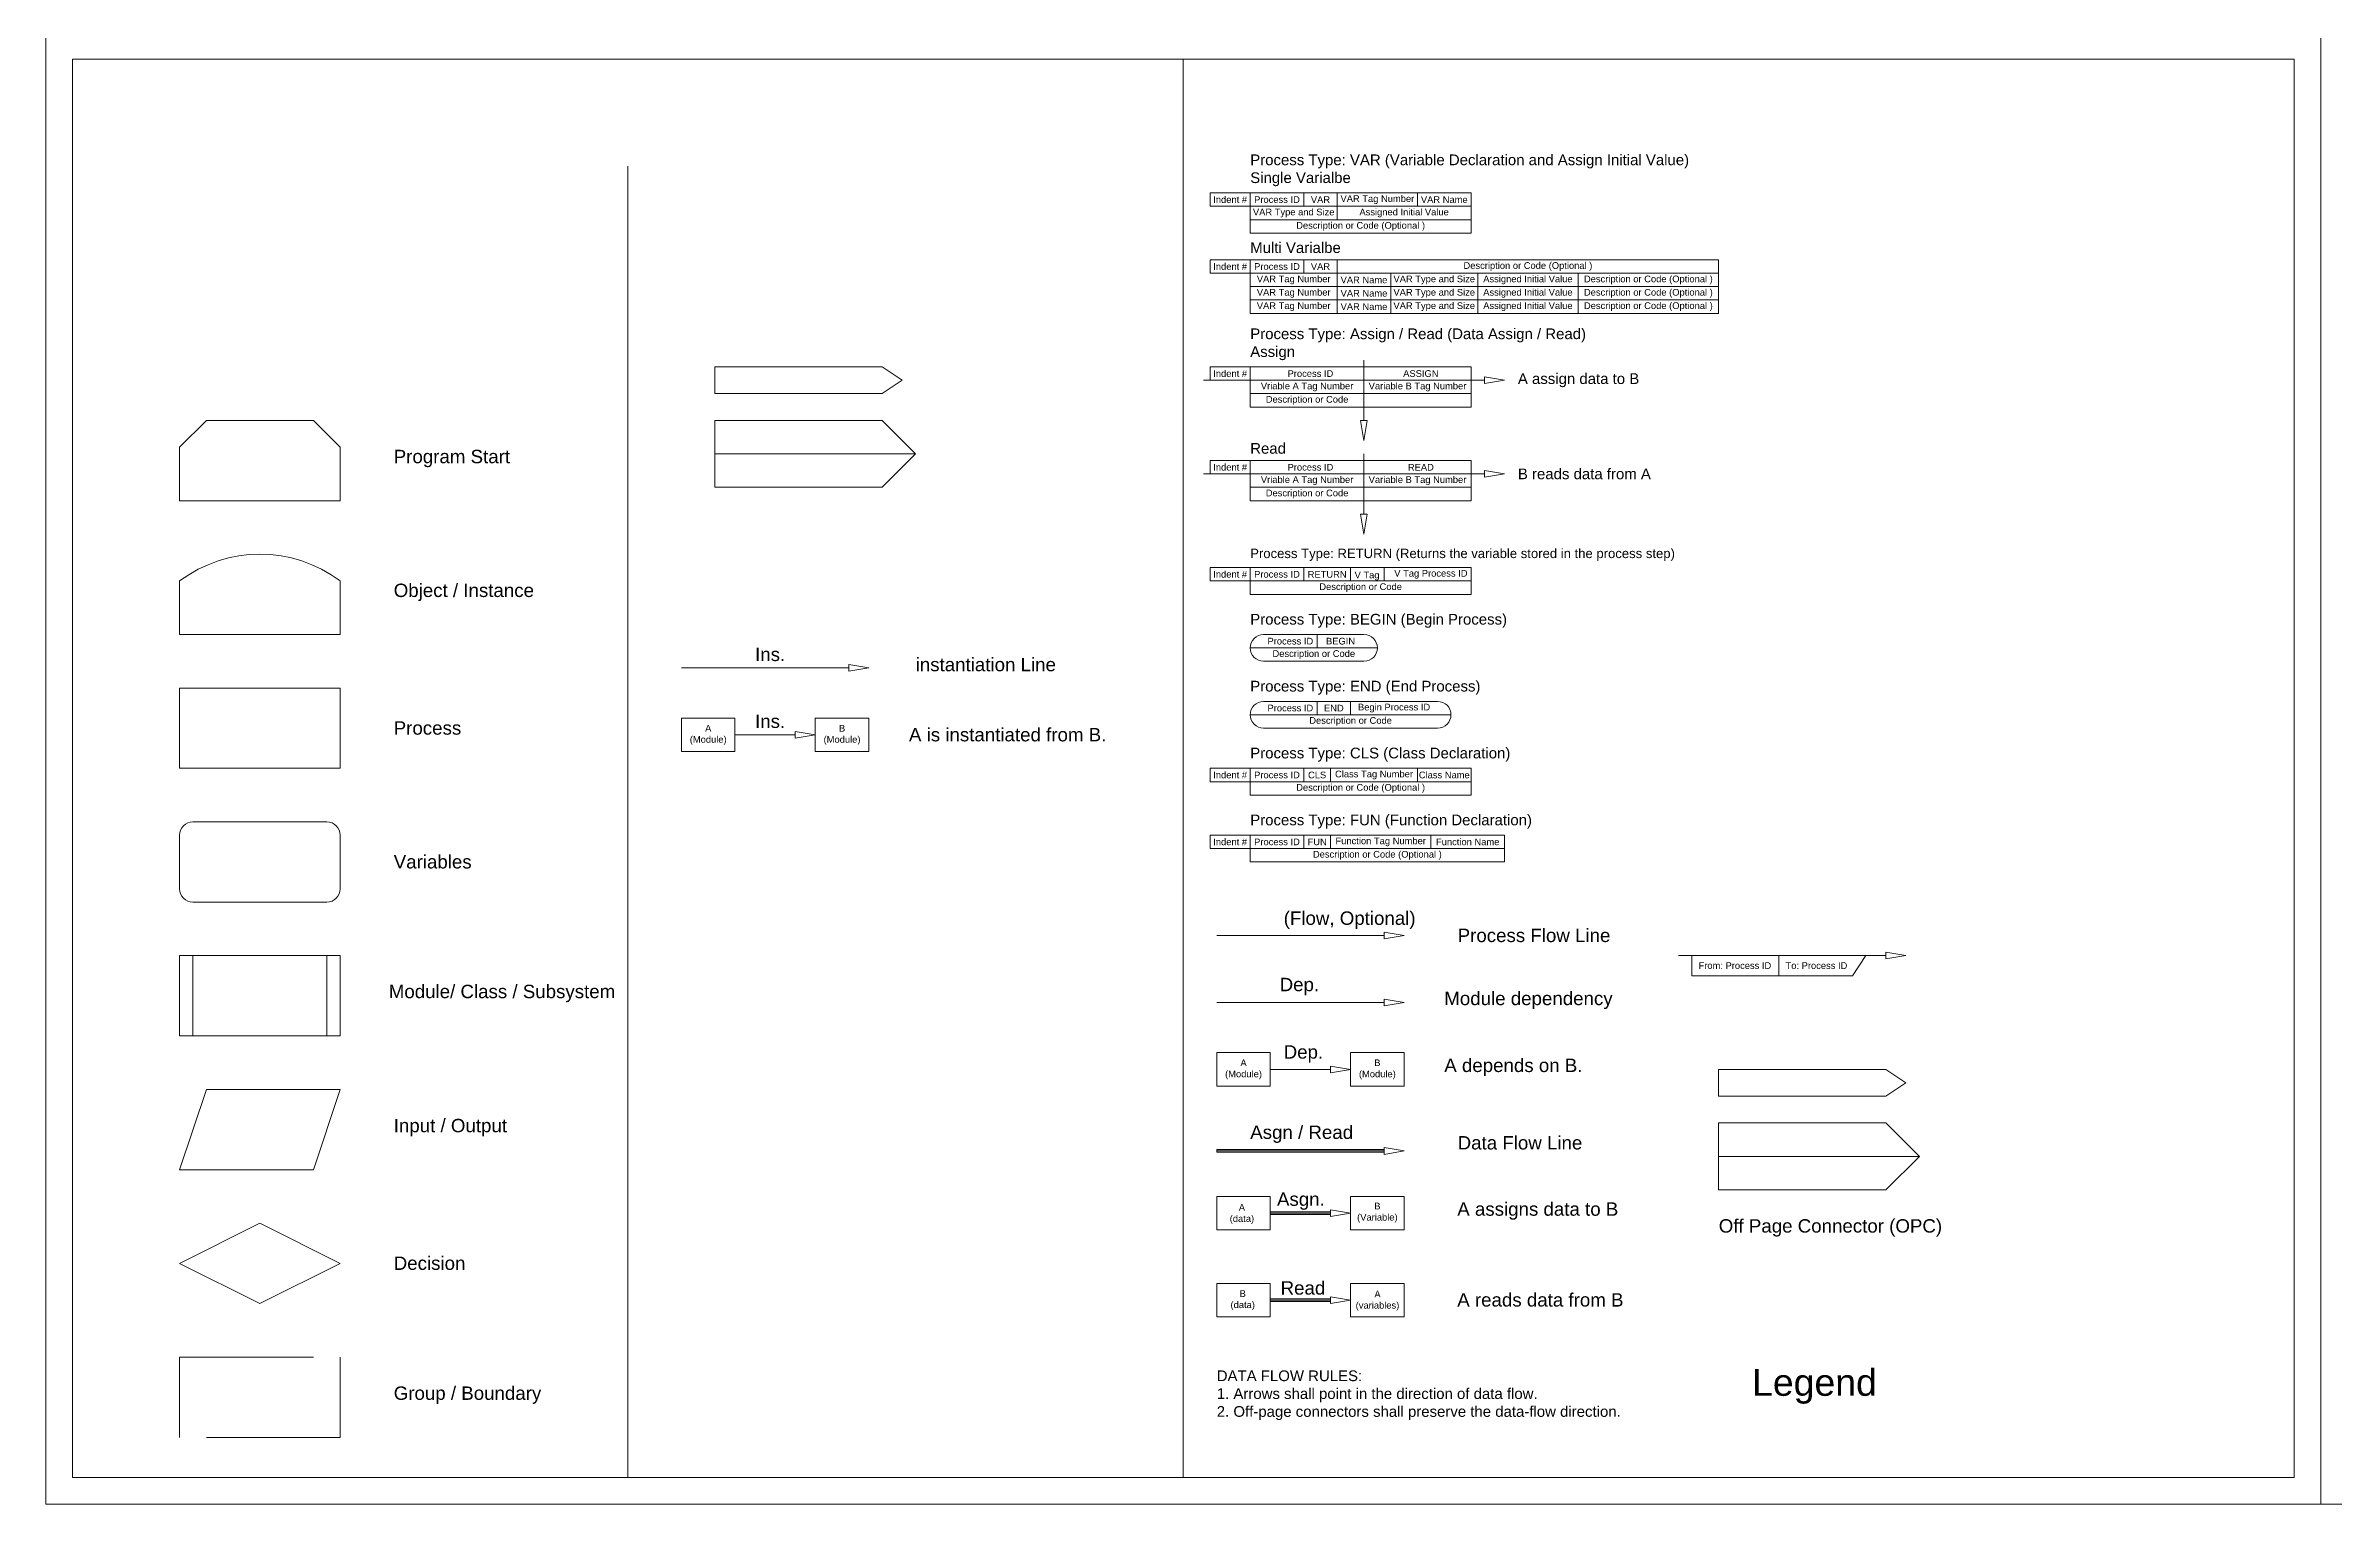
# Model space of a CAD drawing. Header units: inches. Extents: x 0 to 85, y 0 to 55.
# Drawn here: x 0 to 17.1, y 0 to 10.9 of the extents above; entities that cross this region are included whole.
import ezdxf

# ---------------------------------------------------------------- set-up
doc = ezdxf.new("R2010")
doc.units = ezdxf.units.IN
doc.header["$LTSCALE"] = 0.1
doc.header["$MEASUREMENT"] = 0
doc.linetypes.add('ACAD_ISO03W100', pattern=[30, 12, -18])
doc.linetypes.add('HIDDENX2', pattern=[0.75, 0.5, -0.25])
doc.layers.get('0').update_dxf_attribs({"lineweight": 5, "true_color": 0xffffff})
doc.styles.add('textstyle0', font='')
doc.styles.add('textstyle100', font='')
doc.styles.add('textstyle101', font='')
doc.styles.add('textstyle105', font='')
doc.styles.add('textstyle106', font='')
doc.styles.add('textstyle108', font='')
doc.styles.add('textstyle110', font='')
doc.styles.add('textstyle113', font='')
doc.styles.add('textstyle117', font='')
doc.styles.add('textstyle119', font='')
doc.styles.add('textstyle12', font='')
doc.styles.add('textstyle120', font='')
doc.styles.add('textstyle122', font='')
doc.styles.add('textstyle125', font='')
doc.styles.add('textstyle126', font='')
doc.styles.add('textstyle128', font='')
doc.styles.add('textstyle129', font='')
doc.styles.add('textstyle13', font='')
doc.styles.add('textstyle130', font='')
doc.styles.add('textstyle132', font='')
doc.styles.add('textstyle135', font='')
doc.styles.add('textstyle136', font='')
doc.styles.add('textstyle139', font='')
doc.styles.add('textstyle141', font='')
doc.styles.add('textstyle142', font='')
doc.styles.add('textstyle144', font='')
doc.styles.add('textstyle148', font='')
doc.styles.add('textstyle149', font='')
doc.styles.add('textstyle151', font='')
doc.styles.add('textstyle152', font='')
doc.styles.add('textstyle154', font='')
doc.styles.add('textstyle157', font='')
doc.styles.add('textstyle159', font='')
doc.styles.add('textstyle161', font='')
doc.styles.add('textstyle162', font='')
doc.styles.add('textstyle163', font='')
doc.styles.add('textstyle167', font='')
doc.styles.add('textstyle17', font='')
doc.styles.add('textstyle170', font='')
doc.styles.add('textstyle180', font='')
doc.styles.add('textstyle181', font='')
doc.styles.add('textstyle183', font='')
doc.styles.add('textstyle186', font='')
doc.styles.add('textstyle189', font='')
doc.styles.add('textstyle19', font='')
doc.styles.add('textstyle191', font='')
doc.styles.add('textstyle196', font='')
doc.styles.add('textstyle2', font='')
doc.styles.add('textstyle200', font='')
doc.styles.add('textstyle206', font='')
doc.styles.add('textstyle207', font='')
doc.styles.add('textstyle21', font='')
doc.styles.add('textstyle210', font='')
doc.styles.add('textstyle211', font='')
doc.styles.add('textstyle213', font='')
doc.styles.add('textstyle214', font='')
doc.styles.add('textstyle215', font='')
doc.styles.add('textstyle217', font='')
doc.styles.add('textstyle218', font='')
doc.styles.add('textstyle220', font='')
doc.styles.add('textstyle221', font='')
doc.styles.add('textstyle222', font='')
doc.styles.add('textstyle225', font='')
doc.styles.add('textstyle226', font='')
doc.styles.add('textstyle228', font='')
doc.styles.add('textstyle23', font='')
doc.styles.add('textstyle230', font='')
doc.styles.add('textstyle231', font='')
doc.styles.add('textstyle233', font='')
doc.styles.add('textstyle234', font='')
doc.styles.add('textstyle236', font='')
doc.styles.add('textstyle238', font='')
doc.styles.add('textstyle24', font='')
doc.styles.add('textstyle240', font='')
doc.styles.add('textstyle242', font='')
doc.styles.add('textstyle245', font='')
doc.styles.add('textstyle249', font='')
doc.styles.add('textstyle25', font='')
doc.styles.add('textstyle28', font='')
doc.styles.add('textstyle3', font='')
doc.styles.add('textstyle32', font='')
doc.styles.add('textstyle33', font='')
doc.styles.add('textstyle35', font='')
doc.styles.add('textstyle36', font='')
doc.styles.add('textstyle4', font='')
doc.styles.add('textstyle42', font='')
doc.styles.add('textstyle43', font='')
doc.styles.add('textstyle45', font='')
doc.styles.add('textstyle48', font='')
doc.styles.add('textstyle5', font='')
doc.styles.add('textstyle50', font='')
doc.styles.add('textstyle54', font='')
doc.styles.add('textstyle56', font='')
doc.styles.add('textstyle64', font='')
doc.styles.add('textstyle65', font='')
doc.styles.add('textstyle69', font='')
doc.styles.add('textstyle70', font='')
doc.styles.add('textstyle73', font='')
doc.styles.add('textstyle75', font='')
doc.styles.add('textstyle76', font='')
doc.styles.add('textstyle77', font='')
doc.styles.add('textstyle80', font='')
doc.styles.add('textstyle81', font='')
doc.styles.add('textstyle82', font='')
doc.styles.add('textstyle84', font='')
doc.styles.add('textstyle85', font='')
doc.styles.add('textstyle87', font='')
doc.styles.add('textstyle89', font='')
doc.styles.add('textstyle91', font='')
doc.styles.add('textstyle93', font='')
doc.styles.add('textstyle96', font='')
doc.styles.add('textstyle98', font='')
doc.styles.get('textstyle0').set_extended_font_data('Arial')
doc.styles.get('textstyle100').set_extended_font_data('Arial')
doc.styles.get('textstyle101').set_extended_font_data('Arial')
doc.styles.get('textstyle105').set_extended_font_data('Arial')
doc.styles.get('textstyle106').set_extended_font_data('Arial')
doc.styles.get('textstyle108').set_extended_font_data('Arial')
doc.styles.get('textstyle110').set_extended_font_data('Arial')
doc.styles.get('textstyle113').set_extended_font_data('Arial')
doc.styles.get('textstyle117').set_extended_font_data('Arial')
doc.styles.get('textstyle119').set_extended_font_data('Arial')
doc.styles.get('textstyle12').set_extended_font_data('Arial')
doc.styles.get('textstyle120').set_extended_font_data('Arial')
doc.styles.get('textstyle122').set_extended_font_data('Arial')
doc.styles.get('textstyle125').set_extended_font_data('Arial')
doc.styles.get('textstyle126').set_extended_font_data('Arial')
doc.styles.get('textstyle128').set_extended_font_data('Arial')
doc.styles.get('textstyle129').set_extended_font_data('Arial')
doc.styles.get('textstyle13').set_extended_font_data('Arial')
doc.styles.get('textstyle130').set_extended_font_data('Arial')
doc.styles.get('textstyle132').set_extended_font_data('Arial')
doc.styles.get('textstyle135').set_extended_font_data('Arial')
doc.styles.get('textstyle136').set_extended_font_data('Arial')
doc.styles.get('textstyle139').set_extended_font_data('Arial')
doc.styles.get('textstyle141').set_extended_font_data('Arial')
doc.styles.get('textstyle142').set_extended_font_data('Arial')
doc.styles.get('textstyle144').set_extended_font_data('Arial')
doc.styles.get('textstyle148').set_extended_font_data('Arial')
doc.styles.get('textstyle149').set_extended_font_data('Arial')
doc.styles.get('textstyle151').set_extended_font_data('Arial')
doc.styles.get('textstyle152').set_extended_font_data('Arial')
doc.styles.get('textstyle154').set_extended_font_data('Arial')
doc.styles.get('textstyle157').set_extended_font_data('Arial')
doc.styles.get('textstyle159').set_extended_font_data('Arial')
doc.styles.get('textstyle161').set_extended_font_data('Arial')
doc.styles.get('textstyle162').set_extended_font_data('Arial')
doc.styles.get('textstyle163').set_extended_font_data('Arial')
doc.styles.get('textstyle167').set_extended_font_data('Arial')
doc.styles.get('textstyle17').set_extended_font_data('Arial')
doc.styles.get('textstyle170').set_extended_font_data('Arial')
doc.styles.get('textstyle180').set_extended_font_data('Arial')
doc.styles.get('textstyle181').set_extended_font_data('Arial')
doc.styles.get('textstyle183').set_extended_font_data('Arial')
doc.styles.get('textstyle186').set_extended_font_data('Arial')
doc.styles.get('textstyle189').set_extended_font_data('Arial')
doc.styles.get('textstyle19').set_extended_font_data('Arial')
doc.styles.get('textstyle191').set_extended_font_data('Arial')
doc.styles.get('textstyle196').set_extended_font_data('Arial')
doc.styles.get('textstyle2').set_extended_font_data('Arial')
doc.styles.get('textstyle200').set_extended_font_data('Arial')
doc.styles.get('textstyle206').set_extended_font_data('Arial')
doc.styles.get('textstyle207').set_extended_font_data('Arial')
doc.styles.get('textstyle21').set_extended_font_data('Arial')
doc.styles.get('textstyle210').set_extended_font_data('Arial')
doc.styles.get('textstyle211').set_extended_font_data('Arial')
doc.styles.get('textstyle213').set_extended_font_data('Arial')
doc.styles.get('textstyle214').set_extended_font_data('Arial')
doc.styles.get('textstyle215').set_extended_font_data('Arial')
doc.styles.get('textstyle217').set_extended_font_data('Arial')
doc.styles.get('textstyle218').set_extended_font_data('Arial')
doc.styles.get('textstyle220').set_extended_font_data('Arial')
doc.styles.get('textstyle221').set_extended_font_data('Arial')
doc.styles.get('textstyle222').set_extended_font_data('Arial')
doc.styles.get('textstyle225').set_extended_font_data('Arial')
doc.styles.get('textstyle226').set_extended_font_data('Arial')
doc.styles.get('textstyle228').set_extended_font_data('Arial')
doc.styles.get('textstyle23').set_extended_font_data('Arial')
doc.styles.get('textstyle230').set_extended_font_data('Arial')
doc.styles.get('textstyle231').set_extended_font_data('Arial')
doc.styles.get('textstyle233').set_extended_font_data('Arial')
doc.styles.get('textstyle234').set_extended_font_data('Arial')
doc.styles.get('textstyle236').set_extended_font_data('Arial')
doc.styles.get('textstyle238').set_extended_font_data('Arial')
doc.styles.get('textstyle24').set_extended_font_data('Arial')
doc.styles.get('textstyle240').set_extended_font_data('Arial')
doc.styles.get('textstyle242').set_extended_font_data('Arial')
doc.styles.get('textstyle245').set_extended_font_data('Arial')
doc.styles.get('textstyle249').set_extended_font_data('Arial')
doc.styles.get('textstyle25').set_extended_font_data('Arial')
doc.styles.get('textstyle28').set_extended_font_data('Arial')
doc.styles.get('textstyle3').set_extended_font_data('Arial')
doc.styles.get('textstyle32').set_extended_font_data('Arial')
doc.styles.get('textstyle33').set_extended_font_data('Arial')
doc.styles.get('textstyle35').set_extended_font_data('Arial')
doc.styles.get('textstyle36').set_extended_font_data('Arial')
doc.styles.get('textstyle4').set_extended_font_data('Arial')
doc.styles.get('textstyle42').set_extended_font_data('Arial')
doc.styles.get('textstyle43').set_extended_font_data('Arial')
doc.styles.get('textstyle45').set_extended_font_data('Arial')
doc.styles.get('textstyle48').set_extended_font_data('Arial')
doc.styles.get('textstyle5').set_extended_font_data('Arial')
doc.styles.get('textstyle50').set_extended_font_data('Arial')
doc.styles.get('textstyle54').set_extended_font_data('Arial')
doc.styles.get('textstyle56').set_extended_font_data('Arial')
doc.styles.get('textstyle64').set_extended_font_data('Arial')
doc.styles.get('textstyle65').set_extended_font_data('Arial')
doc.styles.get('textstyle69').set_extended_font_data('Arial')
doc.styles.get('textstyle70').set_extended_font_data('Arial')
doc.styles.get('textstyle73').set_extended_font_data('Arial')
doc.styles.get('textstyle75').set_extended_font_data('Arial')
doc.styles.get('textstyle76').set_extended_font_data('Arial')
doc.styles.get('textstyle77').set_extended_font_data('Arial')
doc.styles.get('textstyle80').set_extended_font_data('Arial')
doc.styles.get('textstyle81').set_extended_font_data('Arial')
doc.styles.get('textstyle82').set_extended_font_data('Arial')
doc.styles.get('textstyle84').set_extended_font_data('Arial')
doc.styles.get('textstyle85').set_extended_font_data('Arial')
doc.styles.get('textstyle87').set_extended_font_data('Arial')
doc.styles.get('textstyle89').set_extended_font_data('Arial')
doc.styles.get('textstyle91').set_extended_font_data('Arial')
doc.styles.get('textstyle93').set_extended_font_data('Arial')
doc.styles.get('textstyle96').set_extended_font_data('Arial')
doc.styles.get('textstyle98').set_extended_font_data('Arial')

msp = doc.modelspace()

# ---------------------------------------------------------------- linework, layer by layer
for p, q in [((0, 11), (0, 0)), ((17, 0), (17, 11)), ((17, 11), (17, 0)), ((16.8, 10.8), (0.2, 10.8)), ((0.2, 10.8), (0.2, 0.2)), ((8.5, 10.8), (8.5, 0.2)), ((16.8, 0.2), (16.8, 10.8)), ((4.35, 10), (4.35, 0.2)), ((9, 9.8), (8.7, 9.8)), ((8.7, 9.8), (8.7, 9.7)), ((9, 9.8), (9, 9.7)), ((9, 9.8), (10.65, 9.8)), ((9.4, 9.8), (9.4, 9.7)), ((9.65, 9.8), (9.65, 9.6)), ((10.25, 9.8), (10.25, 9.7)), ((10.65, 9.8), (10.65, 9.7)), ((8.7, 9.7), (9, 9.7)), ((9, 9.7), (10.65, 9.7)), ((9, 9.7), (9, 9.5)), ((9, 9.6), (10.65, 9.6)), ((10.65, 9.5), (10.65, 9.7)), ((9, 9.5), (10.65, 9.5)), ((9, 9.3), (8.7, 9.3)), ((8.7, 9.3), (8.7, 9.2)), ((9, 9.3), (9, 9.2)), ((9, 9.3), (9.65, 9.3)), ((9.4, 9.3), (9.4, 9.2)), ((9.65, 9.3), (9.65, 9.1)), ((12.5, 9.3), (9.65, 9.3)), ((12.5, 9.2), (12.5, 9.3)), ((8.7, 9.2), (9, 9.2)), ((9, 9.2), (9, 9.1)), ((12.5, 9.2), (9, 9.2)), ((9, 9.1), (9, 9)), ((9, 9.1), (12.5, 9.1)), ((9.65, 9.2), (9.65, 9)), ((9.65, 9.1), (9.65, 8.9)), ((10.05, 9.2), (10.05, 9.1)), ((10.05, 9.1), (10.05, 9)), ((10.7, 9.2), (10.7, 9.1)), ((10.7, 9.1), (10.7, 9)), ((11.45, 9.2), (11.45, 9.1)), ((11.45, 9.1), (11.45, 9)), ((12.5, 9.2), (12.5, 9.1)), ((12.5, 9.1), (12.5, 9)), ((9, 9), (9, 8.9)), ((9, 9), (12.5, 9)), ((9, 8.9), (12.5, 8.9)), ((10.05, 9), (10.05, 8.9)), ((10.7, 9), (10.7, 8.9)), ((11.45, 9), (11.45, 8.9)), ((12.5, 9), (12.5, 8.9)), ((9.85, 8.55), (9.85, 8.1)), ((6.25, 8.5), (5, 8.5)), ((5, 8.5), (5, 8.3)), ((6.4, 8.4), (6.25, 8.5)), ((6.25, 8.3), (6.4, 8.4)), ((8.65, 8.4), (10.75, 8.4)), ((9, 8.5), (8.7, 8.5)), ((8.7, 8.5), (8.7, 8.4)), ((8.7, 8.4), (9, 8.4)), ((8.75, 8.4), (9, 8.4)), ((9, 8.5), (10.65, 8.5)), ((9, 8.3), (9, 8.5)), ((10.65, 8.5), (10.65, 8.3)), ((10.75, 8.425), (10.9, 8.4)), ((10.75, 8.375), (10.75, 8.425)), ((10.9, 8.4), (10.75, 8.375)), ((5, 8.3), (6.25, 8.3)), ((10.65, 8.3), (9, 8.3)), ((9, 8.3), (9, 8.2)), ((10.65, 8.2), (10.65, 8.3)), ((1, 7.9), (1.2, 8.1)), ((2, 8.1), (1.2, 8.1)), ((2.2, 7.9), (2, 8.1)), ((6.25, 8.1), (5, 8.1)), ((5, 8.1), (5, 7.6)), ((6.5, 7.85), (6.25, 8.1)), ((9, 8.2), (10.65, 8.2)), ((9.85, 7.95), (9.825, 8.1)), ((9.825, 8.1), (9.875, 8.1)), ((9.875, 8.1), (9.85, 7.95)), ((1, 7.5), (1, 7.9)), ((2.2, 7.9), (2.2, 7.5)), ((5, 7.85), (6.5, 7.85)), ((6.25, 7.6), (6.5, 7.85)), ((8.65, 7.7), (10.75, 7.7)), ((9, 7.8), (8.7, 7.8)), ((8.7, 7.8), (8.7, 7.7)), ((8.7, 7.7), (9, 7.7)), ((8.75, 7.7), (9, 7.7)), ((9, 7.8), (10.65, 7.8)), ((9, 7.6), (9, 7.8)), ((9.85, 7.85), (9.85, 7.4)), ((10.65, 7.8), (10.65, 7.6)), ((10.75, 7.725), (10.9, 7.7)), ((10.75, 7.675), (10.75, 7.725)), ((10.9, 7.7), (10.75, 7.675)), ((5, 7.6), (6.25, 7.6)), ((10.65, 7.6), (9, 7.6)), ((9, 7.6), (9, 7.5)), ((10.65, 7.5), (10.65, 7.6)), ((2.2, 7.5), (1, 7.5)), ((9, 7.5), (10.65, 7.5)), ((9.85, 7.25), (9.825, 7.4)), ((9.825, 7.4), (9.875, 7.4)), ((9.875, 7.4), (9.85, 7.25)), ((1, 6.5), (1, 6.9)), ((2.2, 6.5), (2.2, 6.9)), ((9, 7), (8.7, 7)), ((8.7, 7), (8.7, 6.9)), ((8.7, 6.9), (9, 6.9)), ((9, 7), (10.65, 7)), ((9, 6.8), (9, 7)), ((9, 6.9), (10.65, 6.9)), ((9.4, 7), (9.4, 6.9)), ((9.75, 7), (9.75, 6.9)), ((10, 7), (10, 6.9)), ((10.65, 7), (10.65, 6.8)), ((10.65, 6.8), (9, 6.8)), ((1, 6.5), (2.2, 6.5)), ((9.1, 6.5), (9.85, 6.5)), ((9.5, 6.5), (9.5, 6.4)), ((9, 6.4), (9.95, 6.4)), ((4.75, 6.25), (6, 6.25)), ((6, 6.275), (6.15, 6.25)), ((6, 6.225), (6, 6.275)), ((6.15, 6.25), (6, 6.225)), ((9.85, 6.3), (9.1, 6.3)), ((1, 6.1), (2.2, 6.1)), ((1, 5.5), (1, 6.1)), ((2.2, 6.1), (2.2, 5.5)), ((9.1, 6), (10.4, 6)), ((9.5, 6), (9.5, 5.9)), ((9.75, 6), (9.75, 5.9)), ((5.15, 5.875), (4.75, 5.875)), ((4.75, 5.875), (4.75, 5.625)), ((5.15, 5.625), (5.15, 5.875)), ((6.15, 5.875), (5.75, 5.875)), ((5.75, 5.875), (5.75, 5.625)), ((6.15, 5.625), (6.15, 5.875)), ((9, 5.9), (10.5, 5.9)), ((5.6, 5.75), (5.15, 5.75)), ((5.6, 5.775), (5.75, 5.75)), ((5.6, 5.725), (5.6, 5.775)), ((5.75, 5.75), (5.6, 5.725)), ((9.1, 5.8), (10.4, 5.8)), ((2.2, 5.5), (1, 5.5)), ((4.75, 5.625), (5.15, 5.625)), ((5.75, 5.625), (6.15, 5.625)), ((9, 5.5), (8.7, 5.5)), ((8.7, 5.5), (8.7, 5.4)), ((9, 5.5), (9, 5.4)), ((9, 5.5), (10.65, 5.5)), ((9.4, 5.5), (9.4, 5.4)), ((9.6, 5.5), (9.6, 5.4)), ((10.25, 5.5), (10.25, 5.4)), ((10.65, 5.5), (10.65, 5.4)), ((8.7, 5.4), (9, 5.4)), ((9, 5.4), (10.65, 5.4)), ((9, 5.3), (9, 5.4)), ((10.65, 5.3), (10.65, 5.4)), ((9, 5.3), (10.65, 5.3)), ((1, 4.6), (1, 5)), ((1.1, 5.1), (2.1, 5.1)), ((2.2, 5), (2.2, 4.6)), ((9, 5), (8.7, 5)), ((8.7, 5), (8.7, 4.9)), ((9, 5), (9, 4.9)), ((9, 5), (10.9, 5)), ((9.4, 5), (9.4, 4.9)), ((9.6, 5), (9.6, 4.9)), ((10.35, 5), (10.35, 4.9)), ((10.9, 5), (10.9, 4.8)), ((8.7, 4.9), (9, 4.9)), ((9, 4.9), (10.9, 4.9)), ((9, 4.8), (9, 4.9)), ((9, 4.8), (10.9, 4.8)), ((2.1, 4.5), (1.1, 4.5)), ((10, 4.275), (10.15, 4.25)), ((10, 4.225), (10, 4.275)), ((8.75, 4.25), (10, 4.25)), ((10.15, 4.25), (10, 4.225)), ((13.75, 4.125), (13.9, 4.1)), ((13.75, 4.075), (13.75, 4.125)), ((1, 4.1), (2.2, 4.1)), ((1, 3.5), (1, 4.1)), ((1.1, 4.1), (1.1, 3.5)), ((2.1, 4.1), (2.1, 3.5)), ((2.2, 4.1), (2.2, 3.5)), ((12.2, 4.1), (13.75, 4.1)), ((12.3, 4.1), (12.3, 3.95)), ((12.3, 3.95), (13.5, 3.95)), ((12.95, 3.95), (12.95, 4.1)), ((13.5, 3.95), (13.6, 4.1)), ((13.9, 4.1), (13.75, 4.075)), ((10, 3.775), (10.15, 3.75)), ((10, 3.725), (10, 3.775)), ((10.15, 3.75), (10, 3.725)), ((2.2, 3.5), (1, 3.5)), ((9.15, 3.375), (8.75, 3.375)), ((8.75, 3.375), (8.75, 3.125)), ((9.15, 3.125), (9.15, 3.375)), ((9.6, 3.275), (9.75, 3.25)), ((9.6, 3.225), (9.6, 3.275)), ((9.75, 3.25), (9.6, 3.225)), ((10.15, 3.375), (9.75, 3.375)), ((9.75, 3.375), (9.75, 3.125)), ((10.15, 3.125), (10.15, 3.375)), ((13.75, 3.25), (12.5, 3.25)), ((12.5, 3.25), (12.5, 3.05)), ((13.9, 3.15), (13.75, 3.25)), ((1.2, 3.1), (1, 2.5)), ((2.2, 3.1), (1.2, 3.1)), ((2, 2.5), (2.2, 3.1)), ((8.75, 3.125), (9.15, 3.125)), ((9.75, 3.125), (10.15, 3.125)), ((13.75, 3.05), (13.9, 3.15)), ((12.5, 3.05), (13.75, 3.05)), ((13.75, 2.85), (12.5, 2.85)), ((12.5, 2.85), (12.5, 2.35)), ((14, 2.6), (13.75, 2.85)), ((8.75, 2.65), (8.75, 2.63)), ((8.75, 2.65), (10, 2.65)), ((8.75, 2.64), (10, 2.64)), ((8.75, 2.63), (10, 2.63)), ((10, 2.665), (10.15, 2.64)), ((10, 2.615), (10, 2.665)), ((10.15, 2.64), (10, 2.615)), ((12.5, 2.6), (14, 2.6)), ((13.75, 2.35), (14, 2.6)), ((1, 2.5), (2, 2.5)), ((9.15, 2.3), (8.75, 2.3)), ((8.75, 2.3), (8.75, 2.05)), ((9.15, 2.05), (9.15, 2.3)), ((10.15, 2.3), (9.75, 2.3)), ((9.75, 2.3), (9.75, 2.05)), ((10.15, 2.05), (10.15, 2.3)), ((12.5, 2.35), (13.75, 2.35)), ((1.6, 2.1), (1, 1.8)), ((2.2, 1.8), (1.6, 2.1)), ((9.6, 2.185), (9.15, 2.185)), ((9.6, 2.175), (9.15, 2.175)), ((9.6, 2.165), (9.15, 2.165)), ((9.6, 2.2), (9.75, 2.175)), ((9.6, 2.15), (9.6, 2.2)), ((9.75, 2.175), (9.6, 2.15)), ((8.75, 2.05), (9.15, 2.05)), ((9.75, 2.05), (10.15, 2.05)), ((1, 1.8), (1.6, 1.5)), ((1.6, 1.5), (2.2, 1.8)), ((9.15, 1.65), (8.75, 1.65)), ((8.75, 1.65), (8.75, 1.4)), ((9.15, 1.4), (9.15, 1.65)), ((9.6, 1.55), (9.75, 1.525)), ((9.6, 1.5), (9.6, 1.55)), ((10.15, 1.65), (9.75, 1.65)), ((9.75, 1.65), (9.75, 1.4)), ((10.15, 1.4), (10.15, 1.65)), ((8.75, 1.4), (9.15, 1.4)), ((9.6, 1.535), (9.15, 1.535)), ((9.6, 1.525), (9.15, 1.525)), ((9.6, 1.515), (9.15, 1.515)), ((9.75, 1.525), (9.6, 1.5)), ((9.75, 1.4), (10.15, 1.4)), ((0.2, 0.2), (16.8, 0.2)), ((0, 0), (17, 0)), ((17, 0), (34, 0))]:
    msp.add_line(p, q)
at = {"linetype": 'ACAD_ISO03W100', "ltscale": 20}
for p, q in [((8.75, 3.75), (10, 3.75)), ((9.6, 3.25), (9.15, 3.25))]:
    msp.add_line(p, q, dxfattribs=at)
at = {"linetype": 'HIDDENX2', "ltscale": 20}
for p, q in [((1, 1.1), (2.2, 1.1)), ((1, 0.5), (1, 1.1)), ((2.2, 1.1), (2.2, 0.5)), ((2.2, 0.5), (1, 0.5))]:
    msp.add_line(p, q, dxfattribs=at)
for centre, radius, start, end in [((1.6, 6.1), 1, 53.1301, 126.8699), ((9.1, 6.4), 0.1, 90, 270), ((9.85, 6.4), 0.1, 270, 90), ((9.1, 5.9), 0.1, 90, 270), ((10.4, 5.9), 0.1, 270, 90), ((1.1, 5), 0.1, 90, 180), ((2.1, 5), 0.1, 0, 90), ((1.1, 4.6), 0.1, 180, 270), ((2.1, 4.6), 0.1, 270, 0)]:
    msp.add_arc(centre, radius, start, end)

# ---------------------------------------------------------------- texts
for s, insert, char_height, attachment_point, style in [('Process Type: VAR (Variable Declaration and Assign Initial Value)\\PSingle Varialbe', (9, 9.85), 0.08, 7, 'textstyle4'), ('Indent #', (8.85, 9.75), 0.05, 5, 'textstyle82'), ('Process ID', (9.2, 9.75), 0.05, 5, 'textstyle89'), ('VAR', (9.525, 9.75), 0.05, 5, 'textstyle220'), ('VAR Tag Number', (9.95, 9.75), 0.05, 5, 'textstyle117'), ('VAR Name', (10.45, 9.75), 0.05, 5, 'textstyle215'), ('VAR Type and Size', (9.325, 9.65), 0.05, 5, 'textstyle206'), ('Description or Code (Optional )', (9.825, 9.55), 0.05, 5, 'textstyle234'), ('Assigned Initial Value', (10.15, 9.65), 0.05, 5, 'textstyle77'), ('Multi Varialbe', (9, 9.35), 0.08, 7, 'textstyle132'), ('Indent #', (8.85, 9.25), 0.05, 5, 'textstyle0'), ('Process ID', (9.2, 9.25), 0.05, 5, 'textstyle213'), ('VAR', (9.525, 9.25), 0.05, 5, 'textstyle157'), ('Description or Code (Optional )', (11.075, 9.25), 0.05, 5, 'textstyle3'), ('VAR Tag Number', (9.325, 9.15), 0.05, 5, 'textstyle162'), ('VAR Tag Number', (9.325, 9.05), 0.05, 5, 'textstyle19'), ('VAR Name', (9.85, 9.15), 0.05, 5, 'textstyle84'), ('VAR Name', (9.85, 9.05), 0.05, 5, 'textstyle64'), ('VAR Type and Size', (10.375, 9.15), 0.05, 5, 'textstyle119'), ('VAR Type and Size', (10.375, 9.05), 0.05, 5, 'textstyle73'), ('Assigned Initial Value', (11.075, 9.15), 0.05, 5, 'textstyle43'), ('Assigned Initial Value', (11.075, 9.05), 0.05, 5, 'textstyle141'), ('Description or Code (Optional )', (11.975, 9.15), 0.05, 5, 'textstyle200'), ('Description or Code (Optional )', (11.975, 9.05), 0.05, 5, 'textstyle151'), ('VAR Tag Number', (9.325, 8.95), 0.05, 5, 'textstyle113'), ('VAR Name', (9.85, 8.95), 0.05, 5, 'textstyle207'), ('VAR Type and Size', (10.375, 8.95), 0.05, 5, 'textstyle120'), ('Assigned Initial Value', (11.075, 8.95), 0.05, 5, 'textstyle136'), ('Description or Code (Optional )', (11.975, 8.95), 0.05, 5, 'textstyle81'), ('Process Type: Assign / Read (Data Assign / Read)\\PAssign', (9, 8.55), 0.08, 7, 'textstyle32'), ('Indent #', (8.85, 8.45), 0.05, 5, 'textstyle128'), ('Vriable A Tag Number', (9.425, 8.35), 0.05, 5, 'textstyle5'), ('Process ID', (9.45, 8.45), 0.05, 5, 'textstyle144'), ('Variable B Tag Number', (10.25, 8.35), 0.05, 5, 'textstyle183'), ('ASSIGN', (10.275, 8.45), 0.05, 5, 'textstyle12'), ('A assign data to B', (11, 8.4), 0.08, 4, 'textstyle33'), ('Description or Code', (9.425, 8.25), 0.05, 5, 'textstyle126'), ('Program Start', (2.6, 7.75), 0.1, 7, 'textstyle149'), ('Read', (9, 7.85), 0.08, 7, 'textstyle218'), ('Indent #', (8.85, 7.75), 0.05, 5, 'textstyle159'), ('Process ID', (9.45, 7.75), 0.05, 5, 'textstyle91'), ('READ', (10.275, 7.75), 0.05, 5, 'textstyle108'), ('B reads data from A', (11, 7.7), 0.08, 4, 'textstyle214'), ('Vriable A Tag Number', (9.425, 7.65), 0.05, 5, 'textstyle96'), ('Description or Code', (9.425, 7.55), 0.05, 5, 'textstyle130'), ('Variable B Tag Number', (10.25, 7.65), 0.05, 5, 'textstyle242'), ('Process Type: RETURN (Returns the variable stored in the process step)', (9, 7.05), 0.07, 7, 'textstyle70'), ('Object / Instance', (2.6, 6.75), 0.1, 7, 'textstyle181'), ('Indent #', (8.85, 6.95), 0.05, 5, 'textstyle48'), ('Process ID', (9.2, 6.95), 0.05, 5, 'textstyle210'), ('RETURN', (9.575, 6.949), 0.05, 5, 'textstyle2'), ('Description or Code', (9.825, 6.85), 0.05, 5, 'textstyle191'), ('V Tag', (9.873, 6.937), 0.05, 5, 'textstyle21'), ('V Tag Process ID', (10.35, 6.95), 0.05, 5, 'textstyle238'), ('Process Type: BEGIN (Begin Process)', (9, 6.55), 0.08, 7, 'textstyle93'), ('Ins.', (5.3, 6.3), 0.1, 7, 'textstyle228'), ('instantiation Line', (6.5, 6.224), 0.1, 7, 'textstyle240'), ('Process ID', (9.3, 6.45), 0.05, 5, 'textstyle189'), ('Description or Code', (9.475, 6.35), 0.05, 5, 'textstyle98'), ('BEGIN', (9.675, 6.45), 0.05, 5, 'textstyle28'), ('Process Type: END (End Process)', (9, 6.05), 0.08, 7, 'textstyle161'), ('Begin Process ID', (10.075, 5.95), 0.05, 5, 'textstyle217'), ('Process', (2.6, 5.75), 0.1, 7, 'textstyle233'), ('A\\P(Module)', (4.95, 5.75), 0.05, 5, 'textstyle75'), ('Ins.', (5.3, 5.8), 0.1, 7, 'textstyle54'), ('B\\P(Module)', (5.95, 5.75), 0.05, 5, 'textstyle65'), ('Process ID', (9.3, 5.95), 0.05, 5, 'textstyle122'), ('Description or Code', (9.75, 5.85), 0.05, 5, 'textstyle148'), ('END', (9.625, 5.95), 0.05, 5, 'textstyle110'), ('\\farial|b0|i0|c0|p0;\\c0;A is instantiated from B.', (6.45, 5.7), 0.1, 7, 'textstyle225'), ('Process Type: CLS (Class Declaration)', (9, 5.55), 0.08, 7, 'textstyle56'), ('Indent #', (8.85, 5.45), 0.05, 5, 'textstyle25'), ('Process ID', (9.2, 5.45), 0.05, 5, 'textstyle230'), ('CLS', (9.5, 5.45), 0.05, 5, 'textstyle196'), ('Class Tag Number', (9.925, 5.45), 0.05, 5, 'textstyle101'), ('Class Name', (10.45, 5.45), 0.05, 5, 'textstyle24'), ('Description or Code (Optional )', (9.825, 5.35), 0.05, 5, 'textstyle69'), ('Process Type: FUN (Function Declaration)', (9, 5.05), 0.08, 7, 'textstyle106'), ('Indent #', (8.85, 4.95), 0.05, 5, 'textstyle17'), ('Process ID', (9.2, 4.95), 0.05, 5, 'textstyle221'), ('FUN', (9.5, 4.95), 0.05, 5, 'textstyle245'), ('Function Tag Number', (9.975, 4.95), 0.05, 5, 'textstyle76'), ('Function Name', (10.625, 4.95), 0.05, 5, 'textstyle105'), ('Variables', (2.6, 4.75), 0.1, 7, 'textstyle13'), ('Description or Code (Optional )', (9.95, 4.85), 0.05, 5, 'textstyle135'), ('(Flow, Optional) ', (9.25, 4.3), 0.1, 7, 'textstyle249'), ('Process Flow Line', (10.55, 4.2), 0.1, 7, 'textstyle42'), ('Dep.', (9.22, 3.804), 0.1, 7, 'textstyle139'), ('From: Process ID', (12.35, 4), 0.05, 7, 'textstyle80'), ('To: Process ID', (13, 4), 0.05, 7, 'textstyle163'), ('Module/ Class / Subsystem', (2.563, 3.752), 0.1, 7, 'textstyle142'), ('Module dependency', (10.45, 3.7), 0.1, 7, 'textstyle50'), ('Dep.', (9.25, 3.3), 0.1, 7, 'textstyle170'), ('A\\P(Module)', (8.95, 3.25), 0.05, 5, 'textstyle180'), ('B\\P(Module)', (9.95, 3.25), 0.05, 5, 'textstyle154'), ('\\farial|b0|i0|c0|p0;\\c0;A depends on B.', (10.45, 3.2), 0.1, 7, 'textstyle87'), ('Input / Output', (2.6, 2.75), 0.1, 7, 'textstyle186'), ('Asgn / Read', (9, 2.7), 0.1, 7, 'textstyle222'), ('Data Flow Line', (10.55, 2.65), 0.1, 7, 'textstyle236'), ('A\\P(data)', (8.938, 2.169), 0.05, 5, 'textstyle85'), ('Asgn.', (9.2, 2.2), 0.1, 7, 'textstyle211'), ('B\\P(Variable)', (9.95, 2.179), 0.05, 5, 'textstyle23'), ('A assigns data to B', (10.547, 2.126), 0.1, 7, 'textstyle36'), ('Off Page Connector (OPC)', (12.501, 2), 0.1, 7, 'textstyle129'), ('Decision', (2.6, 1.75), 0.1, 7, 'textstyle125'), ('B\\P(data)', (8.944, 1.525), 0.05, 5, 'textstyle152'), ('Read', (9.227, 1.565), 0.1, 7, 'textstyle45'), ('A\\P(variables)', (9.951, 1.521), 0.05, 5, 'textstyle231'), ('A reads data from B', (10.547, 1.476), 0.1, 7, 'textstyle226'), ('Group / Boundary', (2.6, 0.75), 0.1, 7, 'textstyle167'), ('DATA FLOW RULES:\\P1. Arrows shall point in the direction of data flow.\\P2. Off-page connectors shall preserve the data-flow direction.', (8.75, 1), 0.08, 1, 'textstyle35'), ('Legend', (12.75, 0.75), 0.2, 7, 'textstyle100')]:
    msp.add_mtext(s, dxfattribs=dict(insert=insert, char_height=char_height, attachment_point=attachment_point, style=style))

doc.saveas('drawing.dxf')
